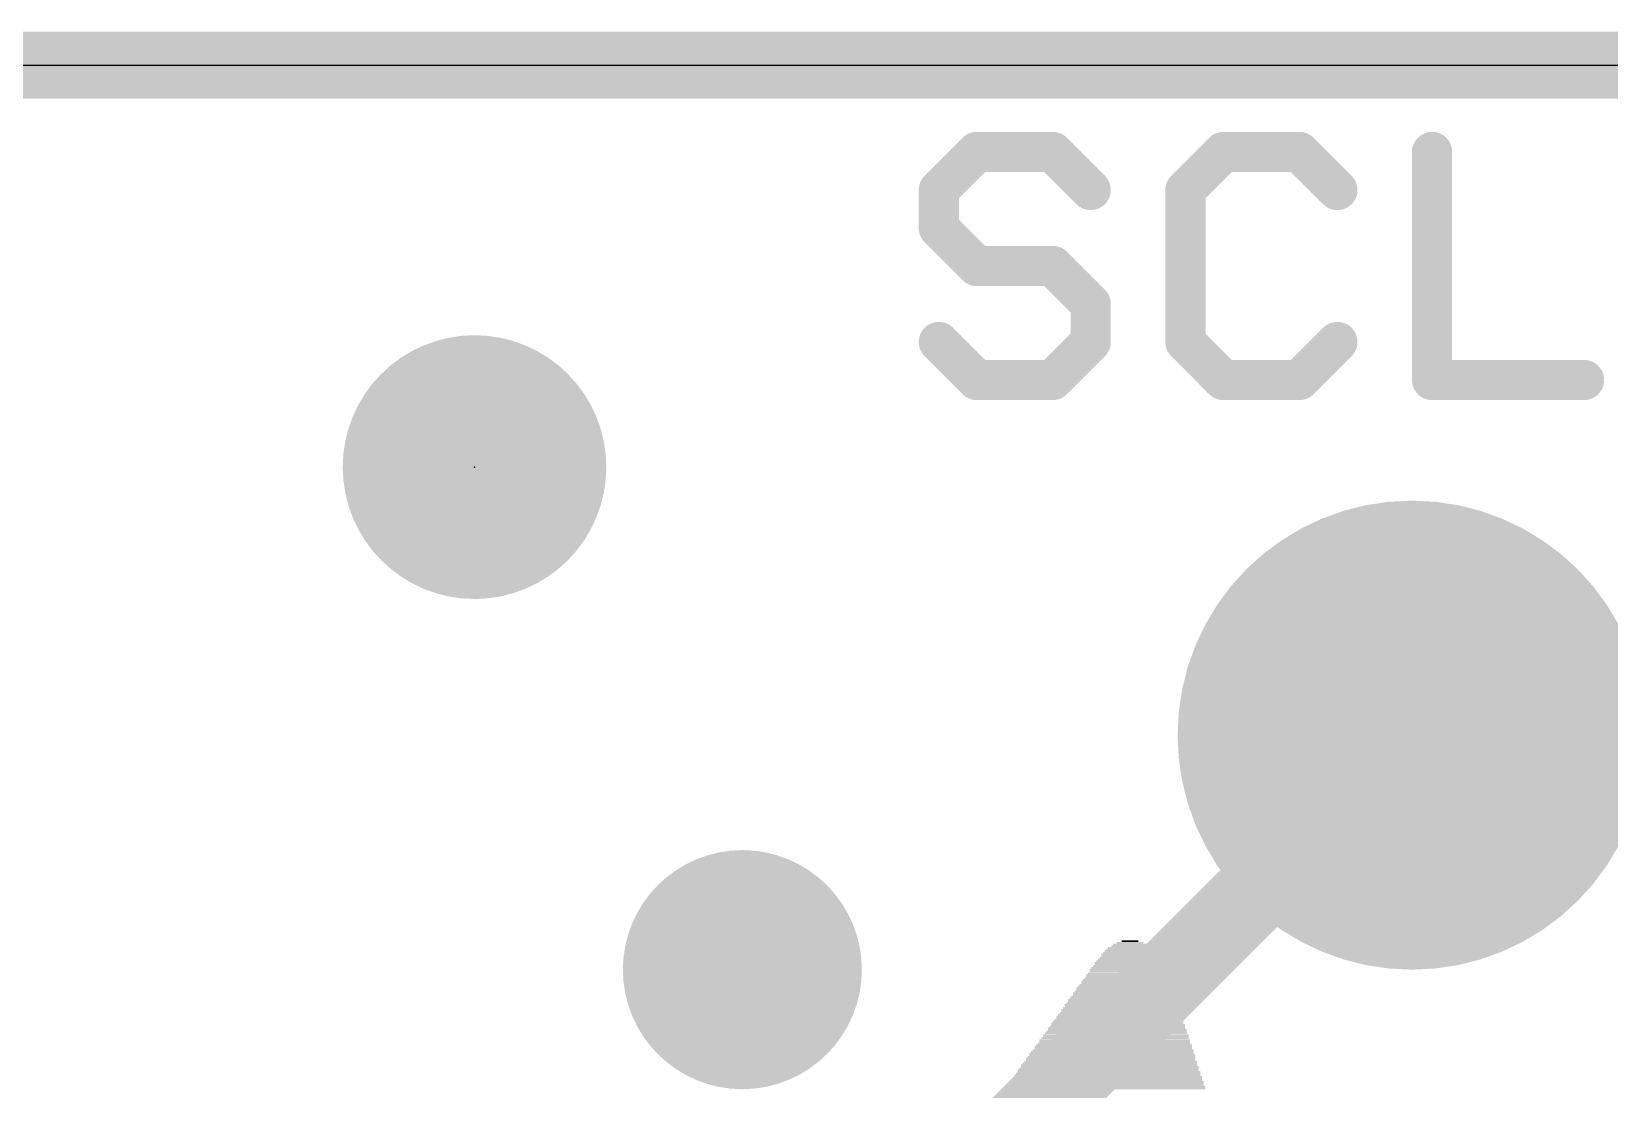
# Model space of a CAD drawing. Extents: x -0.1 to 38.3, y -0.1 to 25.5.
# Drawn here: x 4.92 to 10.91, y 21.52 to 25.53 of the extents above; entities that cross this region are included whole.
import ezdxf

# ---------------------------------------------------------------- set-up
doc = ezdxf.new("R2010")
doc.units = 0
for name, color, linetype in [('1', 12, 'CONTINUOUS'), ('16', 132, 'CONTINUOUS'), ('17', 110, 'CONTINUOUS'), ('18', 110, 'CONTINUOUS'), ('20', 53, 'CONTINUOUS'), ('21', 40, 'CONTINUOUS'), ('23', 53, 'CONTINUOUS')]:
    doc.layers.add(name, color=color, linetype=linetype)

# ---------------------------------------------------------------- blocks, each defined once
blk = doc.blocks.new('PIE')
at = {"const_width": 0.5}
blk.add_lwpolyline([(0, -0.25, 1), (0, 0.25, 1), (0, -0.25)], format="xyb", dxfattribs=at)
blk = doc.blocks.new('ROUNDP')
at = {"const_width": 0.5}
blk.add_lwpolyline([(0, -0.25, 1), (0, 0.25, 1), (0, -0.25)], format="xyb", dxfattribs=at)
blk = doc.blocks.new('RECT')
blk.add_solid([(-0.5, -0.5), (0.5, -0.5), (-0.5, 0.5), (0.5, 0.5)])
blk = doc.blocks.new('ROUNDV')
at = {"const_width": 0.5}
blk.add_lwpolyline([(0, -0.25, 1), (0, 0.25, 1), (0, -0.25)], format="xyb", dxfattribs=at)

msp = doc.modelspace()

# ---------------------------------------------------------------- linework, layer by layer
at = {"layer": '1'}
for points, const_width in [([(0, 25.4), (13.716, 25.4)], 0.254), ([(7.747, 20.447), (10.16, 22.86)], 0.3048)]:
    msp.add_lwpolyline(points, dxfattribs=dict(at, const_width=const_width))
at = {"layer": '1', "const_width": 0.1524}
msp.add_lwpolyline([(10.2139, 22.8061, 1), (10.1061, 22.9139)], format="xyb", dxfattribs=at)
at = {"layer": '16', "const_width": 0.254}
msp.add_lwpolyline([(0, 25.4), (13.716, 25.4)], dxfattribs=at)
at = {"layer": '20'}
msp.add_line((2.54, 25.4), (35.56, 25.4), dxfattribs=at)
at = {"layer": '21', "const_width": 0.1524}
for points in [[(8.5092, 25.0705), (8.3652, 24.9265)], [(8.7973, 25.0705), (8.5092, 25.0705)], [(8.9414, 24.9265), (8.7973, 25.0705)], [(9.4447, 25.0705), (9.3007, 24.9265)], [(9.7329, 25.0705), (9.4447, 25.0705)], [(9.8769, 24.9265), (9.7329, 25.0705)], [(10.2362, 25.0705), (10.2362, 24.2062)], [(8.3652, 24.9265), (8.3652, 24.7824)], [(9.3007, 24.9265), (9.3007, 24.3503)], [(8.3652, 24.7824), (8.5092, 24.6384)], [(8.5092, 24.6384), (8.7973, 24.6384)], [(8.7973, 24.6384), (8.9414, 24.4943)], [(8.9414, 24.4943), (8.9414, 24.3503)], [(8.5092, 24.2062), (8.3652, 24.3503)], [(8.9414, 24.3503), (8.7973, 24.2062)], [(9.3007, 24.3503), (9.4447, 24.2062)], [(9.7329, 24.2062), (9.8769, 24.3503)], [(8.7973, 24.2062), (8.5092, 24.2062)], [(9.4447, 24.2062), (9.7329, 24.2062)], [(10.2362, 24.2062), (10.8124, 24.2062)]]:
    msp.add_lwpolyline(points, dxfattribs=at)
at = {"layer": '21', "const_width": 0.0762}
for points in [[(8.5092, 25.1086, 1), (8.5092, 25.0324)], [(8.5362, 25.0436, 1), (8.4823, 25.0975)], [(8.8243, 25.0975, 1), (8.7704, 25.0436)], [(8.7973, 25.0324, 1), (8.7973, 25.1086)], [(9.4447, 25.1086, 1), (9.4447, 25.0324)], [(9.4717, 25.0436, 1), (9.4178, 25.0975)], [(9.7598, 25.0975, 1), (9.7059, 25.0436)], [(9.7329, 25.0324, 1), (9.7329, 25.1086)], [(10.2743, 25.0705, 1), (10.1981, 25.0705)], [(8.3382, 24.9534, 1), (8.3921, 24.8995)], [(8.4033, 24.9265, 1), (8.3271, 24.9265)], [(8.9144, 24.8995, 1), (8.9683, 24.9534)], [(9.2737, 24.9534, 1), (9.3276, 24.8995)], [(9.3388, 24.9265, 1), (9.2626, 24.9265)], [(9.85, 24.8995, 1), (9.9038, 24.9534)], [(8.3921, 24.8094, 1), (8.3382, 24.7555)], [(8.3271, 24.7824, 1), (8.4033, 24.7824)], [(8.5092, 24.6765, 1), (8.5092, 24.6003)], [(8.4823, 24.6114, 1), (8.5362, 24.6653)], [(8.8243, 24.6653, 1), (8.7704, 24.6114)], [(8.7973, 24.6003, 1), (8.7973, 24.6765)], [(8.9795, 24.4943, 1), (8.9033, 24.4943)], [(8.9144, 24.4674, 1), (8.9683, 24.5213)], [(8.3921, 24.3772, 1), (8.3382, 24.3233)], [(8.9683, 24.3233, 1), (8.9144, 24.3772)], [(9.3276, 24.3772, 1), (9.2737, 24.3233)], [(9.9038, 24.3233, 1), (9.85, 24.3772)], [(8.9033, 24.3503, 1), (8.9795, 24.3503)], [(9.2626, 24.3503, 1), (9.3388, 24.3503)], [(8.5092, 24.2443, 1), (8.5092, 24.1681)], [(8.4823, 24.1793, 1), (8.5362, 24.2331)], [(8.7704, 24.2331, 1), (8.8243, 24.1793)], [(8.7973, 24.1681, 1), (8.7973, 24.2443)], [(9.4447, 24.2443, 1), (9.4447, 24.1681)], [(9.4178, 24.1793, 1), (9.4717, 24.2331)], [(9.7059, 24.2331, 1), (9.7598, 24.1793)], [(9.7329, 24.1681, 1), (9.7329, 24.2443)], [(10.2362, 24.2443, 1), (10.2362, 24.1681)], [(10.1981, 24.2062, 1), (10.2743, 24.2062)], [(10.8124, 24.1681, 1), (10.8124, 24.2443)]]:
    msp.add_lwpolyline(points, format="xyb", dxfattribs=at)
at = {"layer": '23'}
msp.add_point((6.604, 23.876), dxfattribs=at)

# ---------------------------------------------------------------- block references
at = {"layer": '1'}
msp.add_blockref('PIE', (6.604, 23.876), dxfattribs=at)
at = {"layer": '17', "xscale": 1.778, "yscale": 1.778, "rotation": 90}
msp.add_blockref('ROUNDP', (10.16, 22.86), dxfattribs=at)
msp.add_blockref('ROUNDP', (10.16, 22.86), dxfattribs=at)
at = {"layer": '18', "xscale": 0.9064, "yscale": 0.9064}
msp.add_blockref('ROUNDV', (7.62, 21.971), dxfattribs=at)
msp.add_blockref('ROUNDV', (7.62, 21.971), dxfattribs=at)
at = {"layer": '21'}
for p, xscale, yscale in [((9.0932, 22.0282), 0.2222, 0.0063), ((9.0932, 22.0345), 0.2096, 0.0064), ((9.0932, 22.0409), 0.1968, 0.0063), ((9.0932, 22.0472), 0.1842, 0.0064), ((9.0932, 22.0536), 0.1714, 0.0063), ((9.0964, 22.0599), 0.1524, 0.0064), ((9.0932, 22.0663), 0.1334, 0.0063), ((9.09, 22.0726), 0.1016, 0.0064), ((9.09, 22.079), 0.0635, 0.0063), ((9.0837, 21.971), 0.2921, 0.0064), ((9.0837, 21.9647), 0.2921, 0.0063), ((9.0869, 21.9774), 0.2857, 0.0063), ((9.0869, 21.9837), 0.2731, 0.0064), ((9.09, 21.9901), 0.2667, 0.0063), ((9.0869, 21.9964), 0.2603, 0.0064), ((9.09, 22.0028), 0.254, 0.0063), ((9.09, 22.0091), 0.2413, 0.0064), ((9.0932, 22.0155), 0.235, 0.0063), ((9.0932, 22.0218), 0.2222, 0.0064), ((9.071, 21.9075), 0.3556, 0.0064), ((9.0742, 21.9139), 0.3493, 0.0063), ((9.0742, 21.9266), 0.3365, 0.0063), ((9.0774, 21.9202), 0.3429, 0.0064), ((9.0773, 21.9329), 0.3302, 0.0064), ((9.0805, 21.9393), 0.3238, 0.0063), ((9.0805, 21.952), 0.3112, 0.0063), ((9.0805, 21.9456), 0.3112, 0.0064), ((9.0837, 21.9583), 0.3048, 0.0064), ((9.0583, 21.844), 0.4191, 0.0064), ((9.0615, 21.8567), 0.4127, 0.0064), ((9.0615, 21.8504), 0.4127, 0.0063), ((9.0646, 21.8631), 0.4064, 0.0063), ((9.0647, 21.8694), 0.3937, 0.0064), ((9.0678, 21.8821), 0.3874, 0.0064), ((9.0678, 21.8758), 0.3874, 0.0063), ((9.0678, 21.8885), 0.3746, 0.0063), ((9.0709, 21.9012), 0.3683, 0.0063), ((9.0709, 21.8948), 0.3683, 0.0064), ((9.0488, 21.7932), 0.4763, 0.0064), ((9.0488, 21.7869), 0.4763, 0.0063), ((9.0519, 21.7995), 0.4699, 0.0063), ((9.0519, 21.8059), 0.4572, 0.0064), ((9.0551, 21.8186), 0.4508, 0.0064), ((9.0551, 21.8123), 0.4508, 0.0063), ((9.0583, 21.825), 0.4445, 0.0063), ((9.0583, 21.8377), 0.4318, 0.0063), ((9.0583, 21.8313), 0.4318, 0.0064), ((9.0361, 21.7297), 0.5397, 0.0064), ((9.0392, 21.7361), 0.5334, 0.0063), ((9.0424, 21.7424), 0.527, 0.0064), ((9.0393, 21.7488), 0.5207, 0.0063), ((9.0424, 21.7551), 0.5144, 0.0064), ((9.0424, 21.7678), 0.5016, 0.0064), ((9.0456, 21.7614), 0.508, 0.0063), ((9.0456, 21.7742), 0.4953, 0.0063), ((9.0488, 21.7805), 0.4889, 0.0064), ((9.0265, 21.6662), 0.6096, 0.0064), ((9.0266, 21.6789), 0.5969, 0.0064), ((9.0266, 21.6726), 0.5969, 0.0063), ((9.0297, 21.6852), 0.5906, 0.0063), ((9.0297, 21.6916), 0.5778, 0.0064), ((9.0328, 21.7043), 0.5715, 0.0064), ((9.0328, 21.698), 0.5715, 0.0063), ((9.0329, 21.7107), 0.5588, 0.0063), ((9.0361, 21.7233), 0.5525, 0.0063), ((9.0361, 21.717), 0.5525, 0.0064), ((9.0107, 21.609), 0.6667, 0.0063), ((9.0138, 21.6154), 0.6604, 0.0064), ((9.017, 21.6218), 0.654, 0.0063), ((9.017, 21.6345), 0.6414, 0.0063), ((9.017, 21.6281), 0.6414, 0.0064), ((9.0202, 21.6408), 0.635, 0.0064), ((9.0202, 21.6535), 0.6223, 0.0064), ((9.0234, 21.6471), 0.6287, 0.0063), ((9.0234, 21.6599), 0.6159, 0.0063), ((9.0011, 21.5456), 0.7366, 0.0063), ((9.0012, 21.5519), 0.7239, 0.0064), ((9.0043, 21.5583), 0.7176, 0.0063), ((9.0043, 21.5709), 0.7048, 0.0063), ((9.0075, 21.5646), 0.7112, 0.0064), ((9.0075, 21.5773), 0.6985, 0.0064), ((9.0075, 21.59), 0.6858, 0.0064), ((9.0107, 21.5837), 0.6921, 0.0063), ((9.0107, 21.5964), 0.6795, 0.0063), ((9.0138, 21.6027), 0.6731, 0.0064), ((8.9948, 21.5202), 0.762, 0.0063), ((8.998, 21.5265), 0.7557, 0.0064), ((8.998, 21.5328), 0.7429, 0.0063), ((9.0011, 21.5392), 0.7366, 0.0064)]:
    msp.add_blockref('RECT', p, dxfattribs=dict(at, xscale=xscale, yscale=yscale))

doc.saveas('drawing.dxf')
